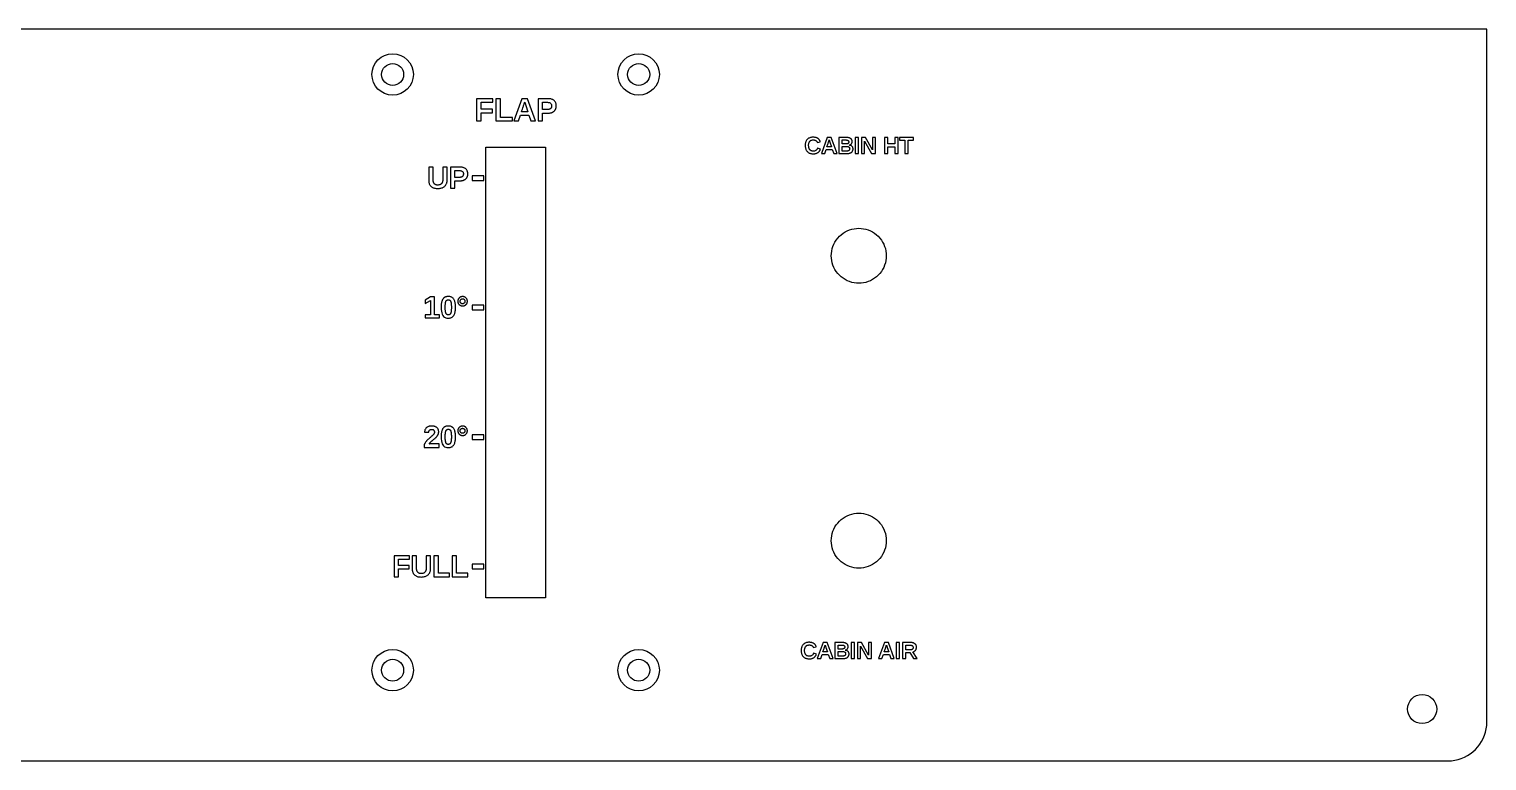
# Model space of a CAD drawing. Header units: millimetres. Extents: x 0 to 450, y 0 to 113.
# Drawn here: x 225.1 to 450.3, y 0 to 113 of the extents above; entities that cross this region are included whole.
import ezdxf

# ---------------------------------------------------------------- set-up
doc = ezdxf.new("R2010")
doc.units = ezdxf.units.MM
for name, color, linetype in [('COUNTERSINK', 3, 'CONTINUOUS'), ('CUT', 7, 'CONTINUOUS'), ('DRILL', 1, 'CONTINUOUS'), ('ENGRAVE', 5, 'CONTINUOUS')]:
    doc.layers.add(name, color=color, linetype=linetype)

msp = doc.modelspace()

# ---------------------------------------------------------------- linework, layer by layer
at = {"layer": 'COUNTERSINK'}
for centre in [(281.2779, 106), (319.2779, 106), (281.2779, 14), (319.2779, 14)]:
    msp.add_circle(centre, 3.2, dxfattribs=at)
at = {"layer": 'CUT'}
msp.add_lwpolyline([(43.2779, 0), (444.2779, 0), (444.8009, 0.0228), (445.3199, 0.0912), (445.8309, 0.2045), (446.3299, 0.3618), (446.8139, 0.5621), (447.2779, 0.8038), (447.7189, 1.0851), (448.1349, 1.4037), (448.5209, 1.7573), (448.8739, 2.1433), (449.1929, 2.5585), (449.4739, 3), (449.7159, 3.4643), (449.9159, 3.9479), (450.0739, 4.4471), (450.1869, 4.9581), (450.2549, 5.4771), (450.2779, 6), (450.2779, 113), (0, 113)], dxfattribs=at)
for points in [[(295.6779, 25.2), (295.6779, 94.8), (304.8779, 94.8), (304.8779, 25.2)], [(352.9079, 73.7662), (352.5399, 73.8145), (352.1779, 73.8948), (351.8239, 74.0063), (351.4819, 74.1482), (351.1529, 74.3194), (350.8399, 74.5186), (350.5459, 74.7444), (350.2729, 74.9948), (350.0219, 75.268), (349.7969, 75.5623), (349.5969, 75.875), (349.4259, 76.2038), (349.2839, 76.5464), (349.1729, 76.9001), (349.0929, 77.2622), (349.0439, 77.6295), (349.0279, 78), (349.0439, 78.3705), (349.0929, 78.7378), (349.1729, 79.0999), (349.2839, 79.4536), (349.4259, 79.7962), (349.5979, 80.1252), (349.7969, 80.4376), (350.0219, 80.7319), (350.2729, 81.0052), (350.5459, 81.2556), (350.8399, 81.4814), (351.1529, 81.6806), (351.4819, 81.8518), (351.8239, 81.9937), (352.1779, 82.1052), (352.5399, 82.1855), (352.9079, 82.2338), (353.2779, 82.25), (353.6479, 82.2338), (354.0159, 82.1855), (354.3779, 82.1052), (354.7319, 81.9937), (355.0739, 81.8518), (355.4029, 81.6805), (355.7159, 81.4814), (356.0099, 81.2556), (356.2829, 81.0052), (356.5339, 80.7319), (356.7589, 80.4376), (356.9579, 80.1252), (357.1299, 79.7962), (357.2719, 79.4536), (357.3829, 79.0999), (357.4629, 78.7378), (357.5119, 78.3705), (357.5279, 78), (357.5119, 77.6295), (357.4629, 77.2622), (357.3829, 76.9001), (357.2719, 76.5464), (357.1299, 76.2038), (356.9589, 75.875), (356.7589, 75.5623), (356.5339, 75.268), (356.2829, 74.9948), (356.0099, 74.7444), (355.7159, 74.5186), (355.4029, 74.3195), (355.0739, 74.1482), (354.7319, 74.0063), (354.3779, 73.8948), (354.0159, 73.8145), (353.6479, 73.7662), (353.2779, 73.75)], [(352.9079, 29.7662), (352.5399, 29.8145), (352.1779, 29.8948), (351.8239, 30.0063), (351.4819, 30.1482), (351.1529, 30.3194), (350.8399, 30.5186), (350.5459, 30.7444), (350.2729, 30.9948), (350.0219, 31.268), (349.7969, 31.5623), (349.5969, 31.875), (349.4259, 32.2038), (349.2839, 32.5464), (349.1729, 32.9001), (349.0929, 33.2622), (349.0439, 33.6295), (349.0279, 34), (349.0439, 34.3705), (349.0929, 34.7378), (349.1729, 35.0999), (349.2839, 35.4536), (349.4259, 35.7962), (349.5979, 36.1252), (349.7969, 36.4376), (350.0219, 36.7319), (350.2729, 37.0052), (350.5459, 37.2556), (350.8399, 37.4814), (351.1529, 37.6806), (351.4819, 37.8518), (351.8239, 37.9937), (352.1779, 38.1052), (352.5399, 38.1855), (352.9079, 38.2338), (353.2779, 38.25), (353.6479, 38.2338), (354.0159, 38.1855), (354.3779, 38.1052), (354.7319, 37.9937), (355.0739, 37.8518), (355.4029, 37.6805), (355.7159, 37.4814), (356.0099, 37.2556), (356.2829, 37.0052), (356.5339, 36.7319), (356.7589, 36.4376), (356.9579, 36.1252), (357.1299, 35.7962), (357.2719, 35.4536), (357.3829, 35.0999), (357.4629, 34.7378), (357.5119, 34.3705), (357.5279, 34), (357.5119, 33.6295), (357.4629, 33.2622), (357.3829, 32.9001), (357.2719, 32.5464), (357.1299, 32.2038), (356.9589, 31.875), (356.7589, 31.5623), (356.5339, 31.268), (356.2829, 30.9948), (356.0099, 30.7444), (355.7159, 30.5186), (355.4029, 30.3195), (355.0739, 30.1482), (354.7319, 30.0063), (354.3779, 29.8948), (354.0159, 29.8145), (353.6479, 29.7662), (353.2779, 29.75)]]:
    msp.add_lwpolyline(points, close=True, dxfattribs=at)
at = {"layer": 'DRILL'}
for centre, radius in [((281.2779, 106), 1.7), ((319.2779, 106), 1.7), ((281.2779, 14), 1.7), ((319.2779, 14), 1.7), ((440.2779, 8), 2.25)]:
    msp.add_circle(centre, radius, dxfattribs=at)
at = {"layer": 'ENGRAVE'}
for points in [[(294.9579, 100.083), (296.7189, 100.083), (296.7189, 100.639), (294.9579, 100.639), (294.9579, 101.704), (296.7749, 101.704), (296.7749, 102.26), (294.2379, 102.26), (294.2379, 98.8204), (294.9579, 98.8204)], [(299.7869, 99.377), (297.9409, 99.377), (297.9409, 102.26), (297.2209, 102.26), (297.2209, 98.8204), (299.7869, 98.8204)], [(301.0189, 99.6992), (302.3299, 99.6992), (302.6349, 98.8204), (303.3479, 98.8204), (302.0979, 102.26), (301.2479, 102.26), (299.9939, 98.8204), (300.7139, 98.8204)], [(301.1799, 100.241), (301.2539, 100.456), (301.3199, 100.65), (301.3799, 100.824), (301.4319, 100.978), (301.4779, 101.111), (301.5159, 101.225), (301.5479, 101.318), (301.5719, 101.391), (301.5899, 101.444), (301.5999, 101.476), (301.6069, 101.499), (301.6129, 101.52), (301.6259, 101.562), (301.6369, 101.602), (301.6429, 101.622), (301.6539, 101.659), (301.6589, 101.677), (301.6729, 101.73), (301.7239, 101.562), (301.8289, 101.23), (302.1689, 100.241)], [(304.4499, 100.031), (305.3039, 100.031), (305.3809, 100.033), (305.4549, 100.037), (305.5279, 100.044), (305.5979, 100.054), (305.6659, 100.067), (305.7319, 100.083), (305.7959, 100.101), (305.8569, 100.123), (305.9169, 100.147), (305.9749, 100.174), (306.0299, 100.204), (306.0819, 100.236), (306.1319, 100.27), (306.1789, 100.307), (306.2239, 100.346), (306.2659, 100.388), (306.3049, 100.432), (306.3419, 100.478), (306.3759, 100.527), (306.4079, 100.578), (306.4369, 100.631), (306.4619, 100.685), (306.4849, 100.741), (306.5049, 100.798), (306.5209, 100.857), (306.5349, 100.917), (306.5459, 100.978), (306.5529, 101.041), (306.5579, 101.106), (306.5589, 101.171), (306.5559, 101.273), (306.5459, 101.37), (306.5289, 101.462), (306.5059, 101.55), (306.4759, 101.632), (306.4389, 101.71), (306.3959, 101.784), (306.3459, 101.853), (306.2889, 101.916), (306.2259, 101.976), (306.1559, 102.03), (306.0809, 102.078), (305.9999, 102.121), (305.9139, 102.158), (305.8219, 102.189), (305.7239, 102.215), (305.6199, 102.234), (305.5109, 102.249), (305.3959, 102.257), (305.2749, 102.26), (303.7299, 102.26), (303.7299, 98.8204), (304.4499, 98.8204)], [(304.4499, 100.585), (304.4499, 101.701), (305.1949, 101.701), (305.3159, 101.696), (305.4249, 101.679), (305.5209, 101.652), (305.6039, 101.614), (305.6739, 101.566), (305.7319, 101.506), (305.7769, 101.435), (305.8089, 101.354), (305.8279, 101.262), (305.8339, 101.159), (305.8329, 101.105), (305.8279, 101.053), (305.8199, 101.004), (305.8079, 100.957), (305.7939, 100.913), (305.7759, 100.872), (305.7549, 100.833), (305.7309, 100.797), (305.7039, 100.764), (305.6729, 100.733), (305.6389, 100.705), (305.6029, 100.68), (305.5639, 100.658), (305.5219, 100.639), (305.4779, 100.622), (305.4299, 100.609), (305.3799, 100.599), (305.3279, 100.591), (305.2719, 100.587), (305.2139, 100.585)], [(346.3339, 93.7526), (346.4099, 93.7579), (346.4829, 93.7667), (346.5539, 93.7789), (346.6229, 93.7947), (346.6899, 93.814), (346.7539, 93.8368), (346.8159, 93.8631), (346.8759, 93.893), (346.9339, 93.9263), (346.9889, 93.9632), (347.0419, 94.0038), (347.0919, 94.0481), (347.1389, 94.0961), (347.1829, 94.1478), (347.2239, 94.2031), (347.2629, 94.2622), (347.2989, 94.3249), (347.3329, 94.3913), (347.3629, 94.4614), (346.9099, 94.6324), (346.8709, 94.5426), (346.8249, 94.4623), (346.7739, 94.3914), (346.7179, 94.33), (346.6549, 94.278), (346.5869, 94.2355), (346.5129, 94.2024), (346.4329, 94.1788), (346.3469, 94.1646), (346.2559, 94.1599), (346.1869, 94.1622), (346.1209, 94.1689), (346.0579, 94.1802), (345.9989, 94.196), (345.9429, 94.2163), (345.8909, 94.2411), (345.8419, 94.2705), (345.7959, 94.3043), (345.7529, 94.3427), (345.7139, 94.3856), (345.6779, 94.4328), (345.6459, 94.484), (345.6179, 94.5392), (345.5939, 94.5986), (345.5729, 94.662), (345.5559, 94.7294), (345.5429, 94.8009), (345.5339, 94.8764), (345.5279, 94.9561), (345.5259, 95.0397), (345.5279, 95.122), (345.5329, 95.2001), (345.5429, 95.2743), (345.5549, 95.3444), (345.5719, 95.4104), (345.5919, 95.4724), (345.6159, 95.5303), (345.6429, 95.5841), (345.6739, 95.6339), (345.7089, 95.6797), (345.7469, 95.7212), (345.7879, 95.7584), (345.8329, 95.7912), (345.8819, 95.8196), (345.9339, 95.8437), (345.9889, 95.8634), (346.0479, 95.8786), (346.1099, 95.8896), (346.1749, 95.8961), (346.2439, 95.8983), (346.2889, 95.8972), (346.3339, 95.8939), (346.3769, 95.8884), (346.4189, 95.8807), (346.4599, 95.8708), (346.4989, 95.8587), (346.5369, 95.8443), (346.5739, 95.8278), (346.6099, 95.8091), (346.6449, 95.7881), (346.6779, 95.7653), (346.7079, 95.741), (346.7369, 95.7151), (346.7629, 95.6877), (346.7869, 95.6588), (346.8089, 95.6283), (346.8279, 95.5963), (346.8449, 95.5628), (346.8599, 95.5277), (346.8729, 95.4911), (347.3319, 95.6162), (347.3079, 95.6826), (347.2809, 95.7458), (347.2499, 95.8056), (347.2169, 95.8621), (347.1799, 95.9153), (347.1389, 95.9652), (347.0959, 96.0119), (347.0489, 96.0552), (346.9989, 96.0952), (346.9449, 96.1319), (346.8889, 96.1653), (346.8289, 96.1951), (346.7659, 96.2214), (346.6989, 96.2442), (346.6299, 96.2635), (346.5569, 96.2793), (346.4809, 96.2916), (346.4019, 96.3004), (346.3189, 96.3056), (346.2329, 96.3074), (346.1159, 96.3041), (346.0049, 96.2943), (345.8989, 96.2779), (345.7989, 96.2549), (345.7049, 96.2254), (345.6159, 96.1893), (345.5329, 96.1467), (345.4559, 96.0975), (345.3839, 96.0418), (345.3179, 95.9794), (345.2579, 95.911), (345.2039, 95.8369), (345.1569, 95.7571), (345.1159, 95.6717), (345.0809, 95.5806), (345.0529, 95.4837), (345.0309, 95.3812), (345.0149, 95.2731), (345.0059, 95.1592), (345.0029, 95.0397), (345.0059, 94.9204), (345.0159, 94.8065), (345.0319, 94.6981), (345.0549, 94.595), (345.0839, 94.4973), (345.1199, 94.4051), (345.1629, 94.3183), (345.2119, 94.2369), (345.2669, 94.1609), (345.3299, 94.0903), (345.3979, 94.0258), (345.4709, 93.9681), (345.5499, 93.9172), (345.6349, 93.8731), (345.7249, 93.8357), (345.8199, 93.8052), (345.9209, 93.7814), (346.0269, 93.7645), (346.1389, 93.7543), (346.2559, 93.7509)], [(348.2319, 94.4209), (349.1779, 94.4209), (349.3989, 93.7861), (349.9139, 93.7861), (349.0109, 96.2704), (348.3969, 96.2704), (347.4909, 93.7861), (348.0109, 93.7861)], [(348.3479, 94.8123), (348.4009, 94.9672), (348.4489, 95.1075), (348.4919, 95.2332), (348.5299, 95.3443), (348.5629, 95.4408), (348.5909, 95.5227), (348.6139, 95.59), (348.6309, 95.6428), (348.6439, 95.6809), (348.6509, 95.7044), (348.6609, 95.7361), (348.6699, 95.7664), (348.6779, 95.7954), (348.6819, 95.8093), (348.6899, 95.8361), (348.6929, 95.849), (348.7039, 95.8878), (348.7409, 95.7661), (348.8169, 95.5263), (349.0619, 94.8123)], [(351.5209, 93.788), (351.6049, 93.7935), (351.6849, 93.8028), (351.7619, 93.8158), (351.8339, 93.8324), (351.9029, 93.8528), (351.9679, 93.8768), (352.0279, 93.9046), (352.0849, 93.9361), (352.1379, 93.9713), (352.1859, 94.0098), (352.2289, 94.0515), (352.2669, 94.0961), (352.2999, 94.1439), (352.3279, 94.1947), (352.3509, 94.2486), (352.3689, 94.3056), (352.3809, 94.3656), (352.3889, 94.4287), (352.3919, 94.4949), (352.3899, 94.5447), (352.3849, 94.5925), (352.3769, 94.6383), (352.3659, 94.6821), (352.3519, 94.7239), (352.3349, 94.7637), (352.3139, 94.8015), (352.2909, 94.8374), (352.2639, 94.8712), (352.2339, 94.9031), (352.2009, 94.9327), (352.1649, 94.96), (352.1259, 94.9849), (352.0839, 95.0074), (352.0399, 95.0276), (351.9929, 95.0453), (351.9419, 95.0607), (351.8889, 95.0737), (351.8329, 95.0844), (351.7739, 95.0926), (351.8209, 95.1038), (351.8649, 95.1168), (351.9069, 95.1318), (351.9469, 95.1486), (351.9839, 95.1673), (352.0179, 95.1879), (352.0499, 95.2104), (352.0799, 95.2348), (352.1069, 95.261), (352.1309, 95.2892), (352.1539, 95.3189), (352.1739, 95.35), (352.1909, 95.3824), (352.2059, 95.4161), (352.2189, 95.4512), (352.2299, 95.4875), (352.2379, 95.5252), (352.2439, 95.5642), (352.2479, 95.6046), (352.2489, 95.6462), (352.2459, 95.7064), (352.2389, 95.7636), (352.2279, 95.8178), (352.2109, 95.8689), (352.1899, 95.9171), (352.1649, 95.9622), (352.1339, 96.0043), (352.0989, 96.0434), (352.0589, 96.0795), (352.0149, 96.1125), (351.9659, 96.1425), (351.9129, 96.1694), (351.8549, 96.193), (351.7929, 96.2135), (351.7259, 96.2309), (351.6549, 96.2451), (351.5799, 96.2562), (351.4999, 96.2641), (351.4149, 96.2688), (351.3269, 96.2704), (350.1889, 96.2704), (350.1889, 93.7861), (351.4319, 93.7861)], [(350.7089, 95.2689), (350.7089, 95.8842), (351.3019, 95.8842), (351.3429, 95.8835), (351.3819, 95.8814), (351.4189, 95.8779), (351.4529, 95.873), (351.4859, 95.8666), (351.5169, 95.8588), (351.5449, 95.8497), (351.5719, 95.8391), (351.5959, 95.8271), (351.6179, 95.8137), (351.6389, 95.7986), (351.6569, 95.7816), (351.6729, 95.7627), (351.6869, 95.7418), (351.6979, 95.7189), (351.7079, 95.6942), (351.7149, 95.6675), (351.7209, 95.6388), (351.7239, 95.6082), (351.7249, 95.5757), (351.7239, 95.5458), (351.7209, 95.5174), (351.7159, 95.4906), (351.7089, 95.4653), (351.6999, 95.4415), (351.6889, 95.4192), (351.6759, 95.3985), (351.6609, 95.3793), (351.6439, 95.3617), (351.6249, 95.3456), (351.6039, 95.331), (351.5809, 95.318), (351.5549, 95.3065), (351.5259, 95.2965), (351.4959, 95.2881), (351.4619, 95.2812), (351.4269, 95.2758), (351.3889, 95.272), (351.3479, 95.2697), (351.3049, 95.2689)], [(350.7089, 94.1723), (350.7089, 94.8846), (351.3689, 94.8846), (351.4639, 94.8811), (351.5489, 94.8706), (351.6239, 94.8531), (351.6889, 94.8287), (351.7439, 94.7973), (351.7899, 94.7589), (351.8249, 94.7135), (351.8499, 94.6611), (351.8649, 94.6018), (351.8699, 94.5354), (351.8679, 94.5), (351.8649, 94.4664), (351.8589, 94.4347), (351.8509, 94.4047), (351.8409, 94.3766), (351.8279, 94.3502), (351.8129, 94.3257), (351.7959, 94.303), (351.7759, 94.2821), (351.7539, 94.263), (351.7299, 94.2458), (351.7029, 94.2304), (351.6729, 94.2168), (351.6399, 94.2049), (351.6049, 94.195), (351.5669, 94.1868), (351.5259, 94.1804), (351.4829, 94.1759), (351.4369, 94.1732), (351.3879, 94.1723)], [(353.2559, 96.2704), (352.7359, 96.2704), (352.7359, 93.7861), (353.2559, 93.7861)], [(354.1779, 95.2513), (354.1769, 95.2862), (354.1759, 95.3233), (354.1749, 95.3627), (354.1729, 95.4042), (354.1699, 95.4479), (354.1659, 95.4937), (354.1619, 95.5418), (354.1569, 95.5921), (354.1519, 95.6445), (354.1459, 95.6991), (355.2289, 93.7861), (355.8389, 93.7861), (355.8389, 96.2704), (355.3769, 96.2704), (355.3769, 94.8264), (355.3769, 94.7822), (355.3779, 94.737), (355.3799, 94.6909), (355.3819, 94.6439), (355.3849, 94.5959), (355.3879, 94.5469), (355.3919, 94.497), (355.3969, 94.4461), (355.4019, 94.3943), (355.4079, 94.3415), (354.3099, 96.2704), (353.7159, 96.2704), (353.7159, 93.7861), (354.1779, 93.7861)], [(357.7619, 94.8511), (358.8449, 94.8511), (358.8449, 93.7861), (359.3649, 93.7861), (359.3649, 96.2704), (358.8449, 96.2704), (358.8449, 95.2812), (357.7619, 95.2812), (357.7619, 96.2704), (357.2419, 96.2704), (357.2419, 93.7861), (357.7619, 93.7861)], [(360.9099, 95.8684), (361.7139, 95.8684), (361.7139, 96.2704), (359.5879, 96.2704), (359.5879, 95.8684), (360.3899, 95.8684), (360.3899, 93.7861), (360.9099, 93.7861)], [(288.3739, 88.3944), (288.5029, 88.4046), (288.6259, 88.4216), (288.7429, 88.4454), (288.8529, 88.476), (288.9569, 88.5134), (289.0549, 88.5576), (289.1469, 88.6086), (289.2329, 88.6664), (289.3119, 88.731), (289.3849, 88.8018), (289.4489, 88.8782), (289.5069, 88.9601), (289.5559, 89.0475), (289.5979, 89.1406), (289.6329, 89.2391), (289.6589, 89.3433), (289.6779, 89.453), (289.6899, 89.5682), (289.6939, 89.689), (289.6939, 91.6857), (289.0129, 91.6857), (289.0129, 89.7305), (289.0119, 89.6544), (289.0059, 89.5819), (288.9959, 89.513), (288.9819, 89.4478), (288.9639, 89.3861), (288.9429, 89.3281), (288.9169, 89.2737), (288.8879, 89.2229), (288.8549, 89.1758), (288.8179, 89.1322), (288.7769, 89.0926), (288.7319, 89.0571), (288.6849, 89.0258), (288.6339, 88.9987), (288.5789, 88.9757), (288.5219, 88.9569), (288.4609, 88.9423), (288.3959, 88.9319), (288.3279, 88.9256), (288.2569, 88.9235), (288.1879, 88.9255), (288.1219, 88.9315), (288.0599, 88.9415), (288.0009, 88.9555), (287.9449, 88.9734), (287.8929, 88.9953), (287.8439, 89.0213), (287.7989, 89.0512), (287.7569, 89.0851), (287.7189, 89.123), (287.6839, 89.1647), (287.6529, 89.2102), (287.6249, 89.2594), (287.6019, 89.3122), (287.5809, 89.3688), (287.5649, 89.4291), (287.5519, 89.4931), (287.5429, 89.5609), (287.5369, 89.6323), (287.5359, 89.7075), (287.5359, 91.6857), (286.8549, 91.6857), (286.8549, 89.6544), (286.8589, 89.5355), (286.8699, 89.4222), (286.8869, 89.3145), (286.9119, 89.2125), (286.9439, 89.1161), (286.9839, 89.0253), (287.0299, 88.9401), (287.0829, 88.8606), (287.1439, 88.7867), (287.2119, 88.7184), (287.2859, 88.6561), (287.3669, 88.6005), (287.4539, 88.5514), (287.5469, 88.5088), (287.6469, 88.4728), (287.7519, 88.4433), (287.8649, 88.4204), (287.9829, 88.4041), (288.1079, 88.3942), (288.2389, 88.391)], [(290.8979, 89.5807), (291.7049, 89.5807), (291.7769, 89.582), (291.8479, 89.5861), (291.9159, 89.5928), (291.9819, 89.6022), (292.0469, 89.6144), (292.1089, 89.6292), (292.1689, 89.6467), (292.2279, 89.667), (292.2839, 89.6899), (292.3379, 89.7155), (292.3899, 89.7436), (292.4399, 89.774), (292.4869, 89.8065), (292.5309, 89.8413), (292.5739, 89.8784), (292.6129, 89.9176), (292.6499, 89.9592), (292.6849, 90.0029), (292.7169, 90.0489), (292.7469, 90.0971), (292.7739, 90.1471), (292.7989, 90.1985), (292.8199, 90.2511), (292.8389, 90.3052), (292.8539, 90.3605), (292.8669, 90.4172), (292.8769, 90.4753), (292.8849, 90.5346), (292.8889, 90.5953), (292.8899, 90.6574), (292.8869, 90.7534), (292.8779, 90.8449), (292.8619, 90.932), (292.8399, 91.0147), (292.8119, 91.0928), (292.7769, 91.1666), (292.7359, 91.2359), (292.6889, 91.3008), (292.6349, 91.3611), (292.5759, 91.4171), (292.5099, 91.4681), (292.4389, 91.5138), (292.3629, 91.5541), (292.2809, 91.589), (292.1939, 91.6185), (292.1009, 91.6427), (292.0029, 91.6615), (291.8999, 91.6749), (291.7909, 91.683), (291.6769, 91.6857), (290.2179, 91.6857), (290.2179, 88.4371), (290.8979, 88.4371)], [(290.8979, 90.104), (290.8979, 91.1577), (291.6009, 91.1577), (291.7159, 91.1526), (291.8189, 91.1372), (291.9089, 91.1116), (291.9879, 91.0758), (292.0539, 91.0297), (292.1089, 90.9734), (292.1509, 90.9069), (292.1809, 90.8301), (292.1989, 90.7431), (292.2049, 90.6458), (292.2039, 90.5945), (292.1989, 90.5456), (292.1919, 90.4992), (292.1809, 90.4553), (292.1669, 90.4138), (292.1509, 90.3748), (292.1309, 90.3383), (292.1079, 90.3042), (292.0819, 90.2726), (292.0529, 90.2435), (292.0219, 90.217), (291.9869, 90.1933), (291.9499, 90.1724), (291.9109, 90.1542), (291.8689, 90.1389), (291.8239, 90.1263), (291.7769, 90.1166), (291.7269, 90.1096), (291.6749, 90.1054), (291.6199, 90.104)], [(295.3779, 90.35), (293.5779, 90.35), (293.5779, 89.65), (295.3779, 89.65)], [(288.4989, 68.8945), (287.7539, 68.8945), (287.7539, 71.6613), (287.1409, 71.6613), (286.3269, 71.1333), (286.3269, 70.6237), (287.1069, 71.1102), (287.1069, 68.8945), (286.3019, 68.8945), (286.3019, 68.4126), (288.4989, 68.4126)], [(289.9819, 68.3708), (290.0859, 68.3835), (290.1849, 68.4047), (290.2789, 68.4344), (290.3659, 68.4726), (290.4479, 68.5192), (290.5239, 68.5744), (290.5949, 68.638), (290.6599, 68.7101), (290.7189, 68.7907), (290.7729, 68.8796), (290.8209, 68.9764), (290.8629, 69.0812), (290.8999, 69.194), (290.9309, 69.3147), (290.9559, 69.4434), (290.9759, 69.5801), (290.9899, 69.7248), (290.9989, 69.8775), (291.0019, 70.0381), (290.9989, 70.2013), (290.9909, 70.3561), (290.9769, 70.5025), (290.9589, 70.6405), (290.9349, 70.7701), (290.9049, 70.8914), (290.8709, 71.0042), (290.8299, 71.1086), (290.7849, 71.2047), (290.7339, 71.2923), (290.6779, 71.3716), (290.6149, 71.4426), (290.5459, 71.5052), (290.4709, 71.5594), (290.3889, 71.6053), (290.3019, 71.6429), (290.2079, 71.6721), (290.1079, 71.693), (290.0019, 71.7055), (289.8899, 71.7097), (289.8119, 71.7079), (289.7359, 71.7027), (289.6639, 71.6939), (289.5939, 71.6816), (289.5279, 71.6659), (289.4649, 71.6466), (289.4049, 71.6238), (289.3489, 71.5975), (289.2949, 71.5677), (289.2449, 71.5344), (289.1969, 71.4975), (289.1519, 71.4566), (289.1089, 71.4119), (289.0689, 71.3633), (289.0309, 71.3108), (288.9949, 71.2544), (288.9619, 71.1942), (288.9319, 71.1301), (288.9039, 71.0621), (288.8779, 70.9903), (288.8549, 70.9144), (288.8339, 70.8342), (288.8159, 70.7497), (288.7999, 70.6609), (288.7859, 70.5678), (288.7749, 70.4704), (288.7669, 70.3688), (288.7609, 70.2628), (288.7569, 70.1526), (288.7559, 70.0381), (288.7669, 69.7205), (288.8009, 69.4363), (288.8559, 69.1856), (288.9339, 68.9683), (289.0349, 68.7844), (289.1579, 68.634), (289.3029, 68.517), (289.4699, 68.4334), (289.6599, 68.3832), (289.8719, 68.3665)], [(289.8399, 68.8771), (289.8049, 68.8804), (289.7719, 68.8858), (289.7409, 68.8934), (289.7119, 68.9031), (289.6839, 68.9151), (289.6579, 68.9292), (289.6339, 68.9454), (289.6119, 68.9638), (289.5919, 68.9844), (289.5729, 69.0075), (289.5549, 69.0334), (289.5379, 69.0622), (289.5219, 69.0938), (289.5069, 69.1282), (289.4929, 69.1655), (289.4799, 69.2056), (289.4689, 69.2486), (289.4579, 69.2943), (289.4489, 69.3429), (289.4399, 69.3949), (289.4329, 69.4508), (289.4259, 69.5106), (289.4199, 69.5742), (289.4149, 69.6418), (289.4109, 69.7133), (289.4079, 69.7887), (289.4059, 69.8679), (289.4039, 69.951), (289.4039, 70.0381), (289.4039, 70.126), (289.4049, 70.2099), (289.4079, 70.2897), (289.4109, 70.3655), (289.4139, 70.4372), (289.4189, 70.505), (289.4249, 70.5687), (289.4309, 70.6283), (289.4379, 70.6839), (289.4459, 70.7355), (289.4559, 70.7837), (289.4659, 70.8291), (289.4769, 70.8718), (289.4899, 70.9117), (289.5029, 70.9488), (289.5179, 70.9832), (289.5339, 71.0147), (289.5519, 71.0436), (289.5699, 71.0696), (289.5889, 71.0929), (289.6099, 71.1137), (289.6329, 71.1323), (289.6579, 71.1488), (289.6849, 71.163), (289.7139, 71.175), (289.7439, 71.1849), (289.7769, 71.1926), (289.8109, 71.198), (289.8469, 71.2013), (289.8859, 71.2024), (289.9219, 71.2013), (289.9559, 71.1981), (289.9879, 71.1927), (290.0189, 71.1851), (290.0479, 71.1753), (290.0749, 71.1634), (290.1009, 71.1493), (290.1249, 71.1331), (290.1469, 71.1147), (290.1669, 71.0941), (290.1859, 71.071), (290.2039, 71.0451), (290.2199, 71.0164), (290.2359, 70.9849), (290.2509, 70.9505), (290.2639, 70.9134), (290.2769, 70.8734), (290.2879, 70.8307), (290.2979, 70.7851), (290.3079, 70.7367), (290.3159, 70.6849), (290.3229, 70.6291), (290.3299, 70.5692), (290.3359, 70.5054), (290.3399, 70.4375), (290.3439, 70.3657), (290.3469, 70.2898), (290.3499, 70.2099), (290.3509, 70.126), (290.3509, 70.0381), (290.3509, 69.9537), (290.3499, 69.8728), (290.3469, 69.7956), (290.3439, 69.722), (290.3399, 69.6519), (290.3349, 69.5855), (290.3289, 69.5226), (290.3229, 69.4633), (290.3149, 69.4077), (290.3059, 69.3556), (290.2969, 69.3067), (290.2859, 69.2606), (290.2739, 69.2172), (290.2619, 69.1765), (290.2479, 69.1386), (290.2329, 69.1034), (290.2159, 69.071), (290.1989, 69.0413), (290.1809, 69.0144), (290.1609, 68.9902), (290.1399, 68.9685), (290.1179, 68.9491), (290.0929, 68.932), (290.0669, 68.9171), (290.0399, 68.9046), (290.0109, 68.8943), (289.9799, 68.8863), (289.9469, 68.8806), (289.9119, 68.8772), (289.8759, 68.8761)], [(292.1399, 70.2477), (292.1989, 70.2541), (292.2559, 70.2648), (292.3109, 70.2797), (292.3649, 70.2989), (292.4159, 70.3224), (292.4659, 70.3501), (292.5139, 70.3821), (292.5599, 70.4183), (292.6039, 70.4588), (292.6449, 70.5024), (292.6809, 70.5476), (292.7139, 70.5946), (292.7419, 70.6433), (292.7649, 70.6937), (292.7849, 70.7459), (292.7999, 70.7998), (292.8109, 70.8554), (292.8169, 70.9128), (292.8189, 70.9719), (292.8169, 71.0309), (292.8109, 71.0883), (292.7999, 71.1439), (292.7849, 71.1978), (292.7659, 71.25), (292.7419, 71.3004), (292.7139, 71.3491), (292.6819, 71.3961), (292.6459, 71.4413), (292.6049, 71.4849), (292.5609, 71.5254), (292.5149, 71.5616), (292.4669, 71.5936), (292.4179, 71.6214), (292.3659, 71.6448), (292.3129, 71.664), (292.2569, 71.6789), (292.1999, 71.6896), (292.1399, 71.696), (292.0789, 71.6981), (292.0389, 71.6972), (291.9989, 71.6943), (291.9599, 71.6895), (291.9219, 71.6828), (291.8849, 71.6742), (291.8479, 71.6637), (291.8109, 71.6512), (291.7759, 71.6369), (291.7409, 71.6206), (291.7069, 71.6024), (291.6739, 71.5826), (291.6419, 71.5612), (291.6119, 71.5385), (291.5829, 71.5143), (291.5549, 71.4886), (291.5289, 71.4615), (291.5049, 71.4329), (291.4809, 71.4029), (291.4599, 71.3714), (291.4389, 71.3385), (291.4209, 71.3045), (291.4039, 71.2699), (291.3889, 71.2348), (291.3769, 71.199), (291.3659, 71.1627), (291.3569, 71.1257), (291.3499, 71.0881), (291.3449, 71.05), (291.3419, 71.0112), (291.3409, 70.9719), (291.3439, 70.9115), (291.3499, 70.8531), (291.3609, 70.7966), (291.3759, 70.742), (291.3959, 70.6894), (291.4189, 70.6387), (291.4479, 70.59), (291.4799, 70.5432), (291.5169, 70.4983), (291.5579, 70.4554), (291.6019, 70.4155), (291.6479, 70.3799), (291.6959, 70.3484), (291.7449, 70.3211), (291.7969, 70.298), (291.8499, 70.2792), (291.9039, 70.2645), (291.9609, 70.254), (292.0189, 70.2477), (292.0789, 70.2456)], [(292.0479, 70.5856), (292.0179, 70.5891), (291.9889, 70.5948), (291.9609, 70.6028), (291.9329, 70.613), (291.9069, 70.6256), (291.8809, 70.6404), (291.8559, 70.6575), (291.8319, 70.677), (291.8089, 70.6986), (291.7879, 70.7219), (291.7689, 70.7461), (291.7519, 70.7712), (291.7369, 70.7971), (291.7249, 70.824), (291.7139, 70.8518), (291.7069, 70.8805), (291.7009, 70.91), (291.6979, 70.9405), (291.6959, 70.9719), (291.6979, 71.0032), (291.7009, 71.0336), (291.7059, 71.0631), (291.7139, 71.0916), (291.7239, 71.1191), (291.7359, 71.1458), (291.7499, 71.1714), (291.7669, 71.1962), (291.7849, 71.2199), (291.8059, 71.2428), (291.8279, 71.264), (291.8519, 71.283), (291.8769, 71.2998), (291.9019, 71.3143), (291.9289, 71.3266), (291.9569, 71.3367), (291.9859, 71.3445), (292.0159, 71.3501), (292.0469, 71.3535), (292.0789, 71.3546), (292.1109, 71.3535), (292.1419, 71.3502), (292.1709, 71.3447), (292.1999, 71.3369), (292.2269, 71.3269), (292.2529, 71.3148), (292.2789, 71.3004), (292.3029, 71.2838), (292.3259, 71.265), (292.3479, 71.2439), (292.3679, 71.2213), (292.3859, 71.1976), (292.4019, 71.173), (292.4159, 71.1473), (292.4279, 71.1206), (292.4379, 71.0929), (292.4449, 71.0641), (292.4509, 71.0344), (292.4539, 71.0036), (292.4549, 70.9719), (292.4539, 70.9401), (292.4509, 70.9092), (292.4449, 70.8794), (292.4369, 70.8505), (292.4269, 70.8226), (292.4149, 70.7956), (292.4009, 70.7696), (292.3839, 70.7446), (292.3649, 70.7206), (292.3439, 70.6975), (292.3219, 70.676), (292.2979, 70.6568), (292.2739, 70.6399), (292.2489, 70.6252), (292.2229, 70.6127), (292.1959, 70.6026), (292.1679, 70.5947), (292.1389, 70.589), (292.1099, 70.5856), (292.0789, 70.5845)], [(295.3779, 70.35), (293.5779, 70.35), (293.5779, 69.65), (295.3779, 69.65)], [(288.4409, 48.9452), (286.9339, 48.9452), (286.9469, 48.975), (286.9619, 49.0045), (286.9779, 49.0335), (286.9959, 49.0622), (287.0149, 49.0905), (287.0359, 49.1184), (287.0569, 49.146), (287.0799, 49.1732), (287.1049, 49.2001), (287.1309, 49.2265), (287.1579, 49.2528), (287.1849, 49.279), (287.2129, 49.3052), (287.2409, 49.3313), (287.2709, 49.3574), (287.2999, 49.3834), (287.3299, 49.4094), (287.3609, 49.4353), (287.3929, 49.4612), (287.4249, 49.487), (287.5219, 49.5651), (287.5889, 49.6179), (287.6559, 49.6712), (287.7579, 49.7522), (287.7919, 49.7796), (287.8249, 49.8074), (287.8579, 49.8356), (287.8899, 49.8642), (287.9219, 49.8931), (287.9529, 49.9225), (287.9829, 49.9522), (288.0129, 49.9824), (288.0419, 50.0129), (288.0699, 50.0438), (288.0979, 50.0753), (288.1249, 50.1073), (288.1499, 50.1398), (288.1749, 50.173), (288.1979, 50.2067), (288.2209, 50.241), (288.2419, 50.2759), (288.2629, 50.3113), (288.2819, 50.3473), (288.3009, 50.3839), (288.3179, 50.4213), (288.3329, 50.4595), (288.3469, 50.4986), (288.3579, 50.5385), (288.3679, 50.5793), (288.3759, 50.621), (288.3829, 50.6636), (288.3869, 50.7071), (288.3899, 50.7514), (288.3909, 50.7966), (288.3879, 50.8814), (288.3799, 50.9623), (288.3649, 51.0393), (288.3459, 51.1124), (288.3199, 51.1817), (288.2889, 51.2471), (288.2529, 51.3086), (288.2109, 51.3662), (288.1629, 51.42), (288.1089, 51.4699), (288.0509, 51.5154), (287.9869, 51.5562), (287.9189, 51.5922), (287.8449, 51.6233), (287.7669, 51.6497), (287.6839, 51.6713), (287.5959, 51.6881), (287.5029, 51.7001), (287.4049, 51.7073), (287.3019, 51.7097), (287.2069, 51.7073), (287.1159, 51.7002), (287.0289, 51.6883), (286.9459, 51.6717), (286.8669, 51.6503), (286.7919, 51.6242), (286.7209, 51.5933), (286.6549, 51.5577), (286.5919, 51.5173), (286.5339, 51.4722), (286.4789, 51.4225), (286.4299, 51.3686), (286.3849, 51.3104), (286.3439, 51.2479), (286.3079, 51.1811), (286.2759, 51.11), (286.2489, 51.0347), (286.2269, 50.955), (286.2089, 50.871), (286.1959, 50.7828), (286.8479, 50.7459), (286.8559, 50.7895), (286.8639, 50.8309), (286.8749, 50.87), (286.8859, 50.9069), (286.8999, 50.9416), (286.9149, 50.974), (286.9309, 51.0042), (286.9489, 51.0322), (286.9689, 51.0579), (286.9899, 51.0814), (287.0129, 51.1026), (287.0379, 51.1216), (287.0649, 51.1384), (287.0929, 51.153), (287.1239, 51.1653), (287.1569, 51.1753), (287.1909, 51.1831), (287.2279, 51.1887), (287.2669, 51.1921), (287.3069, 51.1932), (287.3879, 51.189), (287.4609, 51.1762), (287.5249, 51.155), (287.5799, 51.1253), (287.6269, 51.0871), (287.6649, 51.0405), (287.6949, 50.9853), (287.7169, 50.9217), (287.7289, 50.8496), (287.7339, 50.769), (287.7319, 50.7343), (287.7279, 50.6995), (287.7209, 50.6646), (287.7119, 50.6295), (287.6989, 50.5943), (287.6839, 50.559), (287.6659, 50.5235), (287.6459, 50.4879), (287.6229, 50.4521), (287.5959, 50.4162), (287.5669, 50.3793), (287.5329, 50.3404), (287.4959, 50.2996), (287.4539, 50.2569), (287.4079, 50.2122), (287.3579, 50.1655), (287.3039, 50.117), (287.2459, 50.0665), (287.1839, 50.0141), (287.1179, 49.9597), (287.0479, 49.9023), (286.9809, 49.8454), (286.9159, 49.7889), (286.8529, 49.7328), (286.7929, 49.6773), (286.7359, 49.6222), (286.6799, 49.5675), (286.6269, 49.5133), (286.5769, 49.4596), (286.5289, 49.4064), (286.4829, 49.3532), (286.4399, 49.2997), (286.3979, 49.246), (286.3589, 49.192), (286.3219, 49.1378), (286.2869, 49.0832), (286.2539, 49.0284), (286.2229, 48.9733), (286.1949, 48.9179), (286.1679, 48.8622), (286.1679, 48.4126), (288.4409, 48.4126)], [(289.9819, 48.3708), (290.0859, 48.3835), (290.1849, 48.4047), (290.2789, 48.4344), (290.3659, 48.4726), (290.4479, 48.5192), (290.5239, 48.5744), (290.5949, 48.638), (290.6599, 48.7101), (290.7189, 48.7907), (290.7729, 48.8796), (290.8209, 48.9764), (290.8629, 49.0812), (290.8999, 49.194), (290.9309, 49.3147), (290.9559, 49.4434), (290.9759, 49.5801), (290.9899, 49.7248), (290.9989, 49.8775), (291.0019, 50.0381), (290.9989, 50.2013), (290.9909, 50.3561), (290.9769, 50.5025), (290.9589, 50.6405), (290.9349, 50.7701), (290.9049, 50.8914), (290.8709, 51.0042), (290.8299, 51.1086), (290.7849, 51.2047), (290.7339, 51.2923), (290.6779, 51.3716), (290.6149, 51.4426), (290.5459, 51.5052), (290.4709, 51.5594), (290.3889, 51.6053), (290.3019, 51.6429), (290.2079, 51.6721), (290.1079, 51.693), (290.0019, 51.7055), (289.8899, 51.7097), (289.8119, 51.7079), (289.7359, 51.7027), (289.6639, 51.6939), (289.5939, 51.6816), (289.5279, 51.6659), (289.4649, 51.6466), (289.4049, 51.6238), (289.3489, 51.5975), (289.2949, 51.5677), (289.2449, 51.5344), (289.1969, 51.4975), (289.1519, 51.4566), (289.1089, 51.4119), (289.0689, 51.3633), (289.0309, 51.3108), (288.9949, 51.2544), (288.9619, 51.1942), (288.9319, 51.1301), (288.9039, 51.0621), (288.8779, 50.9903), (288.8549, 50.9144), (288.8339, 50.8342), (288.8159, 50.7497), (288.7999, 50.6609), (288.7859, 50.5678), (288.7749, 50.4704), (288.7669, 50.3688), (288.7609, 50.2628), (288.7569, 50.1526), (288.7559, 50.0381), (288.7669, 49.7205), (288.8009, 49.4363), (288.8559, 49.1856), (288.9339, 48.9683), (289.0349, 48.7844), (289.1579, 48.634), (289.3029, 48.517), (289.4699, 48.4334), (289.6599, 48.3832), (289.8719, 48.3665)], [(289.8399, 48.8771), (289.8049, 48.8804), (289.7719, 48.8858), (289.7409, 48.8934), (289.7119, 48.9031), (289.6839, 48.9151), (289.6579, 48.9292), (289.6339, 48.9454), (289.6119, 48.9638), (289.5919, 48.9844), (289.5729, 49.0075), (289.5549, 49.0334), (289.5379, 49.0622), (289.5219, 49.0938), (289.5069, 49.1282), (289.4929, 49.1655), (289.4799, 49.2056), (289.4689, 49.2486), (289.4579, 49.2943), (289.4489, 49.3429), (289.4399, 49.3949), (289.4329, 49.4508), (289.4259, 49.5106), (289.4199, 49.5742), (289.4149, 49.6418), (289.4109, 49.7133), (289.4079, 49.7887), (289.4059, 49.8679), (289.4039, 49.951), (289.4039, 50.0381), (289.4039, 50.126), (289.4049, 50.2099), (289.4079, 50.2897), (289.4109, 50.3655), (289.4139, 50.4372), (289.4189, 50.505), (289.4249, 50.5687), (289.4309, 50.6283), (289.4379, 50.6839), (289.4459, 50.7355), (289.4559, 50.7837), (289.4659, 50.8291), (289.4769, 50.8718), (289.4899, 50.9117), (289.5029, 50.9488), (289.5179, 50.9832), (289.5339, 51.0147), (289.5519, 51.0436), (289.5699, 51.0696), (289.5889, 51.0929), (289.6099, 51.1137), (289.6329, 51.1323), (289.6579, 51.1488), (289.6849, 51.163), (289.7139, 51.175), (289.7439, 51.1849), (289.7769, 51.1926), (289.8109, 51.198), (289.8469, 51.2013), (289.8859, 51.2024), (289.9219, 51.2013), (289.9559, 51.1981), (289.9879, 51.1927), (290.0189, 51.1851), (290.0479, 51.1753), (290.0749, 51.1634), (290.1009, 51.1493), (290.1249, 51.1331), (290.1469, 51.1147), (290.1669, 51.0941), (290.1859, 51.071), (290.2039, 51.0451), (290.2199, 51.0164), (290.2359, 50.9849), (290.2509, 50.9505), (290.2639, 50.9134), (290.2769, 50.8734), (290.2879, 50.8307), (290.2979, 50.7851), (290.3079, 50.7367), (290.3159, 50.6849), (290.3229, 50.6291), (290.3299, 50.5692), (290.3359, 50.5054), (290.3399, 50.4375), (290.3439, 50.3657), (290.3469, 50.2898), (290.3499, 50.2099), (290.3509, 50.126), (290.3509, 50.0381), (290.3509, 49.9537), (290.3499, 49.8728), (290.3469, 49.7956), (290.3439, 49.722), (290.3399, 49.6519), (290.3349, 49.5855), (290.3289, 49.5226), (290.3229, 49.4633), (290.3149, 49.4077), (290.3059, 49.3556), (290.2969, 49.3067), (290.2859, 49.2606), (290.2739, 49.2172), (290.2619, 49.1765), (290.2479, 49.1386), (290.2329, 49.1034), (290.2159, 49.071), (290.1989, 49.0413), (290.1809, 49.0144), (290.1609, 48.9902), (290.1399, 48.9685), (290.1179, 48.9491), (290.0929, 48.932), (290.0669, 48.9171), (290.0399, 48.9046), (290.0109, 48.8943), (289.9799, 48.8863), (289.9469, 48.8806), (289.9119, 48.8772), (289.8759, 48.8761)], [(292.1399, 50.2477), (292.1989, 50.2541), (292.2559, 50.2648), (292.3109, 50.2797), (292.3649, 50.2989), (292.4159, 50.3224), (292.4659, 50.3501), (292.5139, 50.3821), (292.5599, 50.4183), (292.6039, 50.4588), (292.6449, 50.5024), (292.6809, 50.5476), (292.7139, 50.5946), (292.7419, 50.6433), (292.7649, 50.6937), (292.7849, 50.7459), (292.7999, 50.7998), (292.8109, 50.8554), (292.8169, 50.9128), (292.8189, 50.9719), (292.8169, 51.0309), (292.8109, 51.0883), (292.7999, 51.1439), (292.7849, 51.1978), (292.7659, 51.25), (292.7419, 51.3004), (292.7139, 51.3491), (292.6819, 51.3961), (292.6459, 51.4413), (292.6049, 51.4849), (292.5609, 51.5254), (292.5149, 51.5616), (292.4669, 51.5936), (292.4179, 51.6214), (292.3659, 51.6448), (292.3129, 51.664), (292.2569, 51.6789), (292.1999, 51.6896), (292.1399, 51.696), (292.0789, 51.6981), (292.0389, 51.6972), (291.9989, 51.6943), (291.9599, 51.6895), (291.9219, 51.6828), (291.8849, 51.6742), (291.8479, 51.6637), (291.8109, 51.6512), (291.7759, 51.6369), (291.7409, 51.6206), (291.7069, 51.6024), (291.6739, 51.5826), (291.6419, 51.5612), (291.6119, 51.5385), (291.5829, 51.5143), (291.5549, 51.4886), (291.5289, 51.4615), (291.5049, 51.4329), (291.4809, 51.4029), (291.4599, 51.3714), (291.4389, 51.3385), (291.4209, 51.3045), (291.4039, 51.2699), (291.3889, 51.2348), (291.3769, 51.199), (291.3659, 51.1627), (291.3569, 51.1257), (291.3499, 51.0881), (291.3449, 51.05), (291.3419, 51.0112), (291.3409, 50.9719), (291.3439, 50.9115), (291.3499, 50.8531), (291.3609, 50.7966), (291.3759, 50.742), (291.3959, 50.6894), (291.4189, 50.6387), (291.4479, 50.59), (291.4799, 50.5432), (291.5169, 50.4983), (291.5579, 50.4554), (291.6019, 50.4155), (291.6479, 50.3799), (291.6959, 50.3484), (291.7449, 50.3211), (291.7969, 50.298), (291.8499, 50.2792), (291.9039, 50.2645), (291.9609, 50.254), (292.0189, 50.2477), (292.0789, 50.2456)], [(292.0479, 50.5856), (292.0179, 50.5891), (291.9889, 50.5948), (291.9609, 50.6028), (291.9329, 50.613), (291.9069, 50.6256), (291.8809, 50.6404), (291.8559, 50.6575), (291.8319, 50.677), (291.8089, 50.6986), (291.7879, 50.7219), (291.7689, 50.7461), (291.7519, 50.7712), (291.7369, 50.7971), (291.7249, 50.824), (291.7139, 50.8518), (291.7069, 50.8805), (291.7009, 50.91), (291.6979, 50.9405), (291.6959, 50.9719), (291.6979, 51.0032), (291.7009, 51.0336), (291.7059, 51.0631), (291.7139, 51.0916), (291.7239, 51.1191), (291.7359, 51.1458), (291.7499, 51.1714), (291.7669, 51.1962), (291.7849, 51.2199), (291.8059, 51.2428), (291.8279, 51.264), (291.8519, 51.283), (291.8769, 51.2998), (291.9019, 51.3143), (291.9289, 51.3266), (291.9569, 51.3367), (291.9859, 51.3445), (292.0159, 51.3501), (292.0469, 51.3535), (292.0789, 51.3546), (292.1109, 51.3535), (292.1419, 51.3502), (292.1709, 51.3447), (292.1999, 51.3369), (292.2269, 51.3269), (292.2529, 51.3148), (292.2789, 51.3004), (292.3029, 51.2838), (292.3259, 51.265), (292.3479, 51.2439), (292.3679, 51.2213), (292.3859, 51.1976), (292.4019, 51.173), (292.4159, 51.1473), (292.4279, 51.1206), (292.4379, 51.0929), (292.4449, 51.0641), (292.4509, 51.0344), (292.4539, 51.0036), (292.4549, 50.9719), (292.4539, 50.9401), (292.4509, 50.9092), (292.4449, 50.8794), (292.4369, 50.8505), (292.4269, 50.8226), (292.4149, 50.7956), (292.4009, 50.7696), (292.3839, 50.7446), (292.3649, 50.7206), (292.3439, 50.6975), (292.3219, 50.676), (292.2979, 50.6568), (292.2739, 50.6399), (292.2489, 50.6252), (292.2229, 50.6127), (292.1959, 50.6026), (292.1679, 50.5947), (292.1389, 50.589), (292.1099, 50.5856), (292.0789, 50.5845)], [(295.3779, 50.35), (293.5779, 50.35), (293.5779, 49.65), (295.3779, 49.65)], [(282.1929, 29.6291), (283.8549, 29.6291), (283.8549, 30.1547), (282.1929, 30.1547), (282.1929, 31.16), (283.9079, 31.16), (283.9079, 31.6857), (281.5129, 31.6857), (281.5129, 28.4371), (282.1929, 28.4371)], [(285.8159, 28.3944), (285.9449, 28.4046), (286.0679, 28.4216), (286.1849, 28.4454), (286.2949, 28.476), (286.3989, 28.5134), (286.4969, 28.5576), (286.5889, 28.6086), (286.6749, 28.6664), (286.7539, 28.731), (286.8269, 28.8018), (286.8909, 28.8782), (286.9489, 28.9601), (286.9979, 29.0475), (287.0399, 29.1406), (287.0749, 29.2391), (287.1009, 29.3433), (287.1199, 29.453), (287.1319, 29.5682), (287.1359, 29.689), (287.1359, 31.6857), (286.4559, 31.6857), (286.4559, 29.7305), (286.4539, 29.6544), (286.4479, 29.5819), (286.4379, 29.513), (286.4239, 29.4478), (286.4069, 29.3861), (286.3849, 29.3281), (286.3589, 29.2737), (286.3299, 29.2229), (286.2969, 29.1758), (286.2599, 29.1322), (286.2189, 29.0926), (286.1739, 29.0571), (286.1269, 29.0258), (286.0759, 28.9987), (286.0209, 28.9757), (285.9639, 28.9569), (285.9029, 28.9423), (285.8379, 28.9319), (285.7699, 28.9256), (285.6989, 28.9235), (285.6299, 28.9255), (285.5639, 28.9315), (285.5019, 28.9415), (285.4429, 28.9555), (285.3869, 28.9734), (285.3349, 28.9953), (285.2859, 29.0213), (285.2409, 29.0512), (285.1989, 29.0851), (285.1609, 29.123), (285.1259, 29.1647), (285.0949, 29.2102), (285.0669, 29.2594), (285.0439, 29.3122), (285.0229, 29.3688), (285.0069, 29.4291), (284.9939, 29.4931), (284.9849, 29.5609), (284.9789, 29.6323), (284.9779, 29.7075), (284.9779, 31.6857), (284.2969, 31.6857), (284.2969, 29.6544), (284.3009, 29.5355), (284.3119, 29.4222), (284.3299, 29.3145), (284.3539, 29.2125), (284.3869, 29.1161), (284.4259, 29.0253), (284.4719, 28.9401), (284.5249, 28.8606), (284.5859, 28.7867), (284.6539, 28.7184), (284.7279, 28.6561), (284.8089, 28.6005), (284.8959, 28.5514), (284.9889, 28.5088), (285.0889, 28.4728), (285.1939, 28.4433), (285.3069, 28.4204), (285.4249, 28.4041), (285.5499, 28.3942), (285.6809, 28.391)], [(290.0829, 28.9627), (288.3399, 28.9627), (288.3399, 31.6857), (287.6599, 31.6857), (287.6599, 28.4371), (290.0829, 28.4371)], [(292.8999, 28.9627), (291.1569, 28.9627), (291.1569, 31.6857), (290.4769, 31.6857), (290.4769, 28.4371), (292.8999, 28.4371)], [(295.3779, 30.35), (293.5779, 30.35), (293.5779, 29.65), (295.3779, 29.65)], [(345.7129, 15.7526), (345.7889, 15.7579), (345.8619, 15.7667), (345.9329, 15.7789), (346.0019, 15.7947), (346.0689, 15.814), (346.1329, 15.8368), (346.1959, 15.8631), (346.2559, 15.893), (346.3129, 15.9263), (346.3679, 15.9632), (346.4209, 16.0038), (346.4709, 16.0481), (346.5179, 16.0961), (346.5619, 16.1478), (346.6039, 16.2031), (346.6419, 16.2622), (346.6789, 16.3249), (346.7119, 16.3913), (346.7429, 16.4614), (346.2889, 16.6324), (346.2499, 16.5426), (346.2049, 16.4623), (346.1539, 16.3914), (346.0969, 16.33), (346.0339, 16.278), (345.9659, 16.2355), (345.8919, 16.2024), (345.8119, 16.1788), (345.7269, 16.1646), (345.6349, 16.1599), (345.5659, 16.1622), (345.4999, 16.1689), (345.4379, 16.1802), (345.3789, 16.196), (345.3229, 16.2163), (345.2699, 16.2411), (345.2209, 16.2705), (345.1749, 16.3043), (345.1319, 16.3427), (345.0929, 16.3856), (345.0579, 16.4328), (345.0259, 16.484), (344.9969, 16.5392), (344.9729, 16.5986), (344.9519, 16.662), (344.9349, 16.7294), (344.9219, 16.8009), (344.9129, 16.8764), (344.9069, 16.9561), (344.9049, 17.0397), (344.9069, 17.122), (344.9129, 17.2001), (344.9219, 17.2743), (344.9349, 17.3444), (344.9509, 17.4104), (344.9709, 17.4724), (344.9949, 17.5303), (345.0219, 17.5841), (345.0529, 17.6339), (345.0879, 17.6797), (345.1259, 17.7212), (345.1679, 17.7584), (345.2129, 17.7912), (345.2609, 17.8196), (345.3129, 17.8437), (345.3679, 17.8634), (345.4269, 17.8786), (345.4889, 17.8896), (345.5539, 17.8961), (345.6229, 17.8983), (345.6689, 17.8972), (345.7129, 17.8939), (345.7559, 17.8884), (345.7979, 17.8807), (345.8389, 17.8708), (345.8779, 17.8587), (345.9169, 17.8443), (345.9539, 17.8278), (345.9889, 17.8091), (346.0239, 17.7881), (346.0569, 17.7653), (346.0879, 17.741), (346.1159, 17.7151), (346.1419, 17.6877), (346.1659, 17.6588), (346.1879, 17.6283), (346.2069, 17.5963), (346.2249, 17.5628), (346.2399, 17.5277), (346.2519, 17.4911), (346.7109, 17.6162), (346.6869, 17.6826), (346.6599, 17.7458), (346.6289, 17.8056), (346.5959, 17.8621), (346.5589, 17.9153), (346.5189, 17.9652), (346.4749, 18.0119), (346.4279, 18.0552), (346.3779, 18.0952), (346.3249, 18.1319), (346.2679, 18.1653), (346.2079, 18.1951), (346.1449, 18.2214), (346.0789, 18.2442), (346.0089, 18.2635), (345.9359, 18.2793), (345.8599, 18.2916), (345.7809, 18.3004), (345.6979, 18.3056), (345.6119, 18.3074), (345.4949, 18.3041), (345.3839, 18.2943), (345.2779, 18.2779), (345.1779, 18.2549), (345.0839, 18.2254), (344.9949, 18.1893), (344.9119, 18.1467), (344.8349, 18.0975), (344.7629, 18.0418), (344.6969, 17.9794), (344.6369, 17.911), (344.5839, 17.8369), (344.5359, 17.7571), (344.4949, 17.6717), (344.4609, 17.5806), (344.4319, 17.4837), (344.4099, 17.3812), (344.3939, 17.2731), (344.3849, 17.1592), (344.3819, 17.0397), (344.3849, 16.9204), (344.3949, 16.8065), (344.4109, 16.6981), (344.4339, 16.595), (344.4639, 16.4973), (344.4989, 16.4051), (344.5419, 16.3183), (344.5909, 16.2369), (344.6469, 16.1609), (344.7089, 16.0903), (344.7769, 16.0258), (344.8509, 15.9681), (344.9299, 15.9172), (345.0139, 15.8731), (345.1039, 15.8357), (345.1989, 15.8052), (345.2999, 15.7814), (345.4059, 15.7645), (345.5179, 15.7543), (345.6349, 15.7509)], [(347.6109, 16.4209), (348.5579, 16.4209), (348.7779, 15.7861), (349.2929, 15.7861), (348.3899, 18.2704), (347.7769, 18.2704), (346.8699, 15.7861), (347.3899, 15.7861)], [(350.8999, 15.788), (350.9839, 15.7935), (351.0649, 15.8028), (351.1409, 15.8158), (351.2139, 15.8324), (351.2819, 15.8528), (351.3469, 15.8768), (351.4069, 15.9046), (351.4639, 15.9361), (351.5169, 15.9713), (351.5649, 16.0098), (351.6079, 16.0515), (351.6459, 16.0961), (351.6789, 16.1439), (351.7069, 16.1947), (351.7299, 16.2486), (351.7479, 16.3056), (351.7609, 16.3656), (351.7679, 16.4287), (351.7709, 16.4949), (351.7689, 16.5447), (351.7639, 16.5925), (351.7569, 16.6383), (351.7459, 16.6821), (351.7309, 16.7239), (351.7139, 16.7637), (351.6929, 16.8015), (351.6699, 16.8374), (351.6429, 16.8712), (351.6129, 16.9031), (351.5799, 16.9327), (351.5439, 16.96), (351.5049, 16.9849), (351.4639, 17.0074), (351.4189, 17.0276), (351.3719, 17.0453), (351.3219, 17.0607), (351.2689, 17.0737), (351.2129, 17.0844), (351.1539, 17.0926), (351.1999, 17.1038), (351.2449, 17.1168), (351.2869, 17.1318), (351.3259, 17.1486), (351.3629, 17.1673), (351.3969, 17.1879), (351.4289, 17.2104), (351.4589, 17.2348), (351.4859, 17.261), (351.5109, 17.2892), (351.5329, 17.3189), (351.5529, 17.35), (351.5699, 17.3824), (351.5859, 17.4161), (351.5989, 17.4512), (351.6089, 17.4875), (351.6169, 17.5252), (351.6229, 17.5642), (351.6269, 17.6046), (351.6279, 17.6462), (351.6259, 17.7064), (351.6189, 17.7636), (351.6069, 17.8178), (351.5909, 17.8689), (351.5699, 17.9171), (351.5439, 17.9622), (351.5129, 18.0043), (351.4779, 18.0434), (351.4389, 18.0795), (351.3939, 18.1125), (351.3449, 18.1425), (351.2919, 18.1694), (351.2339, 18.193), (351.1719, 18.2135), (351.1049, 18.2309), (351.0339, 18.2451), (350.9589, 18.2562), (350.8789, 18.2641), (350.7949, 18.2688), (350.7059, 18.2704), (349.5689, 18.2704), (349.5689, 15.7861), (350.8119, 15.7861)], [(352.6349, 18.2704), (352.1149, 18.2704), (352.1149, 15.7861), (352.6349, 15.7861)], [(353.5569, 17.2513), (353.5569, 17.2862), (353.5559, 17.3233), (353.5539, 17.3627), (353.5519, 17.4042), (353.5489, 17.4479), (353.5459, 17.4937), (353.5409, 17.5418), (353.5369, 17.5921), (353.5309, 17.6445), (353.5249, 17.6991), (354.6079, 15.7861), (355.2179, 15.7861), (355.2179, 18.2704), (354.7559, 18.2704), (354.7559, 16.8264), (354.7559, 16.7822), (354.7569, 16.737), (354.7589, 16.6909), (354.7609, 16.6439), (354.7639, 16.5959), (354.7669, 16.5469), (354.7709, 16.497), (354.7759, 16.4461), (354.7819, 16.3943), (354.7879, 16.3415), (353.6889, 18.2704), (353.0949, 18.2704), (353.0949, 15.7861), (353.5569, 15.7861)], [(357.0799, 16.4209), (358.0259, 16.4209), (358.2469, 15.7861), (358.7619, 15.7861), (357.8589, 18.2704), (357.2449, 18.2704), (356.3389, 15.7861), (356.8589, 15.7861)], [(359.5579, 18.2704), (359.0369, 18.2704), (359.0369, 15.7861), (359.5579, 15.7861)], [(360.5369, 16.7294), (361.1469, 16.7294), (361.7239, 15.7861), (362.3089, 15.7861), (361.6369, 16.8299), (361.6869, 16.8432), (361.7339, 16.8591), (361.7789, 16.8775), (361.8229, 16.8986), (361.8639, 16.9222), (361.9029, 16.9485), (361.9389, 16.9773), (361.9739, 17.0087), (362.0069, 17.0428), (362.0379, 17.0794), (362.0659, 17.118), (362.0909, 17.158), (362.1129, 17.1995), (362.1329, 17.2424), (362.1489, 17.2868), (362.1619, 17.3325), (362.1729, 17.3797), (362.1799, 17.4283), (362.1839, 17.4784), (362.1859, 17.5299), (362.1829, 17.5998), (362.1759, 17.6664), (362.1639, 17.7296), (362.1469, 17.7895), (362.1249, 17.8461), (362.0989, 17.8994), (362.0669, 17.9493), (362.0309, 17.9959), (361.9899, 18.0391), (361.9439, 18.0791), (361.8939, 18.1154), (361.8399, 18.1479), (361.7809, 18.1766), (361.7189, 18.2015), (361.6519, 18.2225), (361.5809, 18.2398), (361.5069, 18.2531), (361.4279, 18.2627), (361.3449, 18.2684), (361.2579, 18.2704), (360.0169, 18.2704), (360.0169, 15.7861), (360.5369, 15.7861)], [(347.7269, 16.8123), (347.7799, 16.9672), (347.8279, 17.1075), (347.8709, 17.2332), (347.9089, 17.3443), (347.9419, 17.4408), (347.9699, 17.5227), (347.9929, 17.59), (348.0099, 17.6428), (348.0229, 17.6809), (348.0299, 17.7044), (348.0399, 17.7361), (348.0449, 17.7515), (348.0529, 17.7811), (348.0579, 17.7954), (348.0649, 17.8229), (348.0729, 17.849), (348.0829, 17.8878), (348.1199, 17.7661), (348.1959, 17.5263), (348.4409, 16.8123)], [(350.0889, 17.2689), (350.0889, 17.8842), (350.6809, 17.8842), (350.7219, 17.8835), (350.7609, 17.8814), (350.7979, 17.8779), (350.8329, 17.873), (350.8649, 17.8666), (350.8959, 17.8588), (350.9239, 17.8497), (350.9509, 17.8391), (350.9749, 17.8271), (350.9979, 17.8137), (351.0179, 17.7986), (351.0359, 17.7816), (351.0519, 17.7627), (351.0659, 17.7418), (351.0779, 17.7189), (351.0869, 17.6942), (351.0949, 17.6675), (351.0999, 17.6388), (351.1029, 17.6082), (351.1039, 17.5757), (351.1029, 17.5458), (351.0999, 17.5174), (351.0949, 17.4906), (351.0879, 17.4653), (351.0789, 17.4415), (351.0679, 17.4192), (351.0549, 17.3985), (351.0409, 17.3793), (351.0239, 17.3617), (351.0049, 17.3456), (350.9839, 17.331), (350.9599, 17.318), (350.9339, 17.3065), (350.9059, 17.2965), (350.8749, 17.2881), (350.8419, 17.2812), (350.8059, 17.2758), (350.7679, 17.272), (350.7279, 17.2697), (350.6849, 17.2689)], [(350.0889, 16.1723), (350.0889, 16.8846), (350.7479, 16.8846), (350.8429, 16.8811), (350.9279, 16.8706), (351.0039, 16.8531), (351.0689, 16.8287), (351.1239, 16.7973), (351.1689, 16.7589), (351.2039, 16.7135), (351.2289, 16.6611), (351.2439, 16.6018), (351.2489, 16.5354), (351.2479, 16.5), (351.2439, 16.4664), (351.2379, 16.4347), (351.2299, 16.4047), (351.2199, 16.3766), (351.2069, 16.3502), (351.1919, 16.3257), (351.1749, 16.303), (351.1549, 16.2821), (351.1329, 16.263), (351.1089, 16.2458), (351.0819, 16.2304), (351.0519, 16.2168), (351.0189, 16.2049), (350.9839, 16.195), (350.9459, 16.1868), (350.9059, 16.1804), (350.8619, 16.1759), (350.8159, 16.1732), (350.7679, 16.1723)], [(357.1959, 16.8123), (357.2489, 16.9672), (357.2969, 17.1075), (357.3399, 17.2332), (357.3779, 17.3443), (357.4109, 17.4408), (357.4389, 17.5227), (357.4619, 17.59), (357.4789, 17.6428), (357.4919, 17.6809), (357.4989, 17.7044), (357.5089, 17.7361), (357.5129, 17.7515), (357.5219, 17.7811), (357.5259, 17.7954), (357.5339, 17.8229), (357.5419, 17.849), (357.5519, 17.8878), (357.5889, 17.7661), (357.6649, 17.5263), (357.9099, 16.8123)], [(360.5369, 17.1331), (360.5369, 17.8666), (361.2039, 17.8666), (361.2909, 17.863), (361.3689, 17.8523), (361.4379, 17.8344), (361.4969, 17.8093), (361.5479, 17.7771), (361.5889, 17.7378), (361.6209, 17.6912), (361.6439, 17.6375), (361.6579, 17.5767), (361.6619, 17.5087), (361.6609, 17.4739), (361.6579, 17.4406), (361.6519, 17.409), (361.6439, 17.3789), (361.6339, 17.3504), (361.6219, 17.3236), (361.6069, 17.2983), (361.5899, 17.2746), (361.5709, 17.2524), (361.5489, 17.2319), (361.5259, 17.2131), (361.4999, 17.1963), (361.4719, 17.1815), (361.4419, 17.1687), (361.4099, 17.1578), (361.3759, 17.1489), (361.3399, 17.142), (361.3009, 17.1371), (361.2609, 17.1341), (361.2179, 17.1331)]]:
    msp.add_lwpolyline(points, close=True, dxfattribs=at)

doc.saveas('drawing.dxf')
